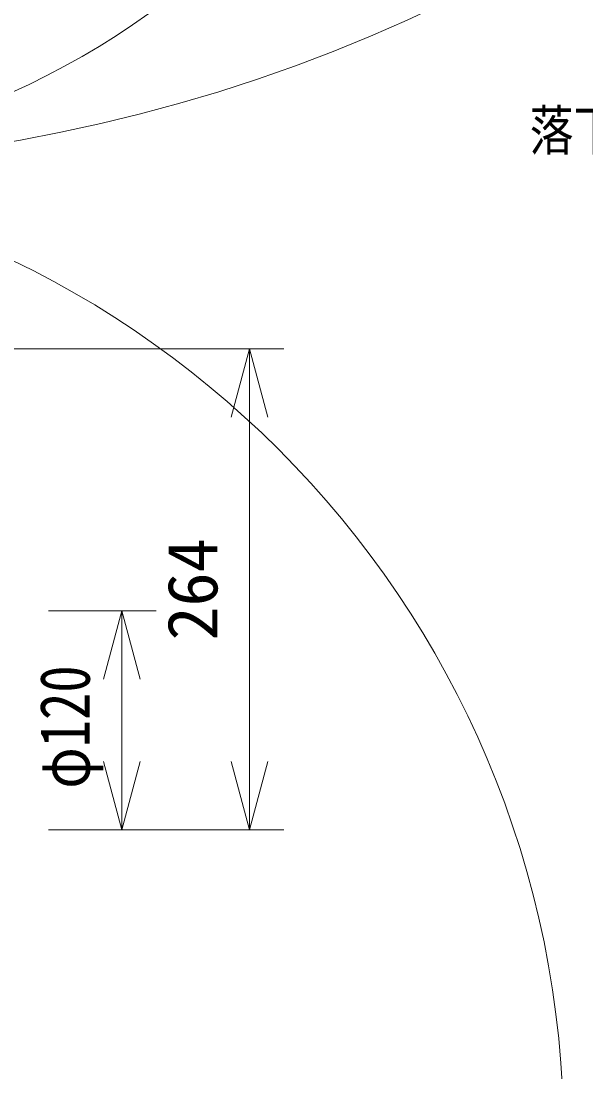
# Model space of a CAD drawing. Units: millimetres, scale not verified. Extents: x -63 to 77, y -56 to 158.
# Drawn here: x 27.04 to 47.7, y 4.55 to 42.98 of the extents above; entities that cross this region are included whole.
import ezdxf
from ezdxf.enums import TextEntityAlignment as Align

# ---------------------------------------------------------------- set-up
doc = ezdxf.new("R2010")
doc.units = ezdxf.units.MM
doc.header["$LTSCALE"] = 0.125
for name, color, linetype, lineweight in [('0-0_0', 7, 'Continuous', 20), ('0-4_SUNPO', 7, 'Continuous', 20), ('0-5_GAIKEI', 1, 'Continuous', 18)]:
    doc.layers.add(name, color=color, linetype=linetype, lineweight=lineweight)
doc.layers.add('0-3_TOUROKU', color=7, linetype='Continuous')
doc.styles.add('ＭＳ ゴシック', font='')
doc.styles.get('ＭＳ ゴシック').set_extended_font_data('MS Gothic')

# ---------------------------------------------------------------- blocks, each defined once
blk = doc.blocks.new('_Open30')
at = {"layer": '0-0_0'}
blk.add_line((0, 0), (-1, 0), dxfattribs=at)
blk.add_lwpolyline([(-1, 0.26795), (0, 0), (-1, -0.26795)], dxfattribs=at)
blk = doc.blocks.new('D2')
at = {"layer": '0-4_SUNPO'}
for p, q in [((221.5525, 334.9009), (225.4857, 334.9009)), ((224.2357, 332.4009), (224.2357, 329.4009)), ((221.5525, 326.9009), (225.4857, 326.9009))]:
    blk.add_line(p, q, dxfattribs=at)
at = {"layer": '0-4_SUNPO', "xscale": 2.5, "yscale": 2.5}
for p, rotation in [((224.2357, 334.9009), 90), ((224.2357, 326.9009), 270)]:
    blk.add_blockref('_Open30', p, dxfattribs=dict(at, rotation=rotation))
at = {"layer": '0-4_SUNPO', "style": 'ＭＳ ゴシック', "width": 0.8}
blk.add_text('φ120', height=1.833, rotation=90, dxfattribs=at).set_placement((223.6107, 328.4009), align=Align.BOTTOM_LEFT)
blk = doc.blocks.new('D3')
at = {"layer": '0-4_SUNPO'}
for p, q in [((211.2528, 344.4809), (230.1524, 344.4809)), ((228.9024, 341.9809), (228.9024, 329.4009)), ((221.5525, 326.9009), (230.1524, 326.9009))]:
    blk.add_line(p, q, dxfattribs=at)
at = {"layer": '0-4_SUNPO', "xscale": 2.5, "yscale": 2.5}
for p, rotation in [((228.9024, 344.4809), 90), ((228.9024, 326.9009), 270)]:
    blk.add_blockref('_Open30', p, dxfattribs=dict(at, rotation=rotation))
at = {"layer": '0-4_SUNPO', "style": 'ＭＳ ゴシック'}
blk.add_text('264', height=1.833, rotation=90, dxfattribs=at).set_placement((228.2774, 333.8159), align=Align.BOTTOM_LEFT)

msp = doc.modelspace()

# ---------------------------------------------------------------- linework, layer by layer
at = {"layer": '0-5_GAIKEI'}
for centre, radius in [((16.3492, 97.9791), 60.2944), ((14.2647, 67.8423), 30.1578), ((11.2685, 2.1275), 35.6253)]:
    msp.add_circle(centre, radius, dxfattribs=at)

# ---------------------------------------------------------------- block references
at = {"layer": '0-4_SUNPO'}
for name in ['D3', 'D2']:
    msp.add_blockref(name, (-193.5007, -313.4939), dxfattribs=at)

# ---------------------------------------------------------------- texts
at = {"layer": '0-3_TOUROKU', "style": 'ＭＳ ゴシック', "width": 0.8}
msp.add_text('落下防止ワイヤー付', height=1.466, dxfattribs=at).set_placement((45.646, 37.8061), align=Align.BOTTOM_LEFT)

doc.saveas('drawing.dxf')
